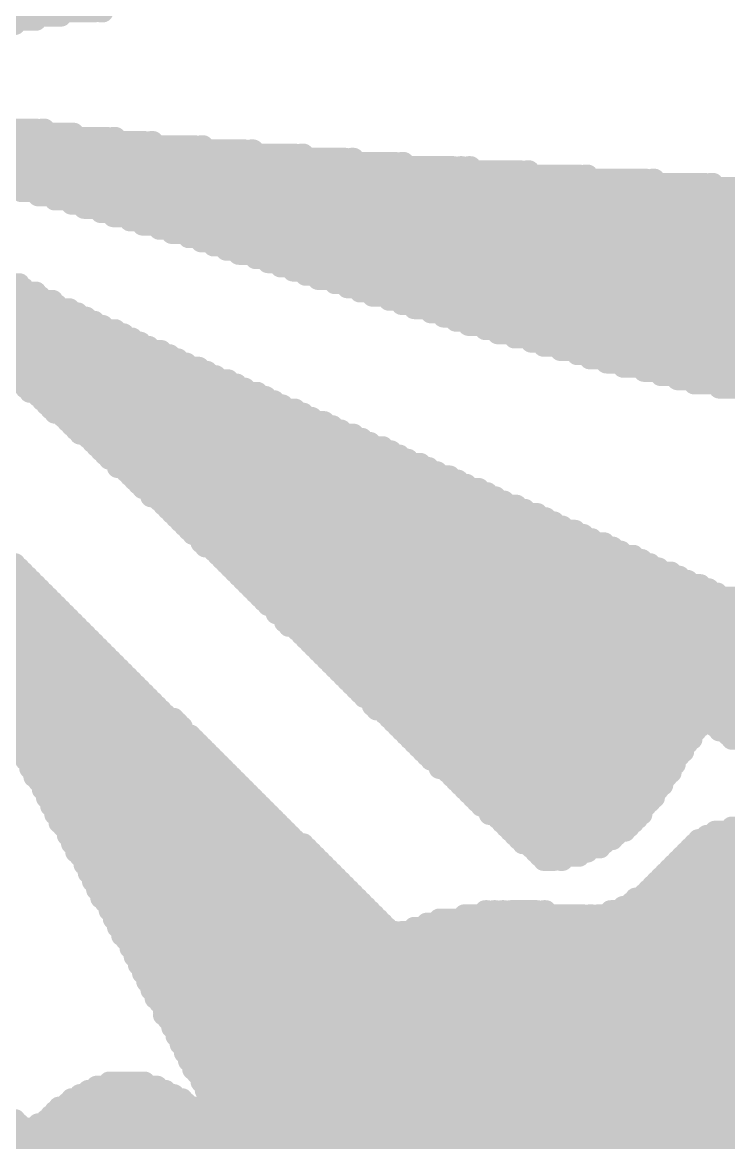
# Model space of a CAD drawing. Extents: x 0 to 224, y 0 to 219.
# Drawn here: x 17.356 to 19.073, y 37.059 to 39.781 of the extents above; entities that cross this region are included whole.
import ezdxf

# ---------------------------------------------------------------- set-up
doc = ezdxf.new("R2010")
doc.units = 0
doc.layers.add('2D_LINE_26', color=5, linetype='CONTINUOUS')

# ---------------------------------------------------------------- blocks, each defined once
blk = doc.blocks.new('SMOOTH_0$0508')
at = {"const_width": 0.0254}
blk.add_lwpolyline([(-0.0127, 0, 1), (0.0127, 0, 1)], format="xyb", close=True, dxfattribs=at)
blk = doc.blocks.new('DRAWING_1')
at = {"layer": '2D_LINE_26', "const_width": 0.0508}
for points in [[(4.29768, 9.32688), (4.83108, 9.32688)], [(4.29768, 9.31672), (4.7498, 9.31672)], [(4.84632, 9.32688), (4.8514, 9.32688)], [(4.29768, 9.30656), (4.68884, 9.30656)], [(4.29768, 9.2964), (4.63804, 9.2964)], [(4.27736, 9.0424), (4.68884, 9.0424)], [(4.70408, 9.0424), (4.70916, 9.0424)], [(4.2672, 9.03224), (4.78028, 9.03224)], [(4.2672, 9.02208), (4.86156, 9.02208)], [(4.8768, 9.02208), (4.88188, 9.02208)], [(4.25704, 9.00176), (5.07492, 9.00176)], [(4.25704, 8.9916), (5.19684, 8.9916)], [(4.2672, 9.01192), (4.953, 9.01192)], [(4.96824, 9.01192), (4.97332, 9.01192)], [(5.09016, 9.00176), (5.09524, 9.00176)], [(5.21208, 8.9916), (5.21716, 8.9916)], [(4.24688, 8.97128), (5.44068, 8.97128)], [(4.24688, 8.96112), (5.5626, 8.96112)], [(4.25704, 8.98144), (5.31876, 8.98144)], [(5.334, 8.98144), (5.33908, 8.98144)], [(5.45592, 8.97128), (5.461, 8.97128)], [(5.57784, 8.96112), (5.58292, 8.96112)], [(4.23672, 8.9408), (5.8674, 8.9408)], [(4.24688, 8.95096), (5.70484, 8.95096)], [(5.72008, 8.95096), (5.72516, 8.95096)], [(5.7404, 8.95096), (5.74548, 8.95096)], [(5.88264, 8.9408), (5.88772, 8.9408)], [(4.23672, 8.93064), (6.00964, 8.93064)], [(4.49072, 8.92048), (6.1722, 8.92048)], [(4.55168, 8.91032), (6.31444, 8.91032)], [(6.02488, 8.93064), (6.02996, 8.93064)], [(6.18744, 8.92048), (6.19252, 8.92048)], [(6.32968, 8.91032), (6.33476, 8.91032)], [(4.61264, 8.90016), (6.46684, 8.90016)], [(4.65328, 8.89), (8.5598, 8.89)], [(4.69392, 8.87984), (8.5598, 8.87984)], [(4.73456, 8.86968), (8.5598, 8.86968)], [(4.7752, 8.85952), (8.5598, 8.85952)], [(4.80568, 8.84936), (8.5598, 8.84936)], [(4.84632, 8.8392), (8.5598, 8.8392)], [(4.8768, 8.82904), (8.5598, 8.82904)], [(4.91744, 8.81888), (8.5598, 8.81888)], [(4.94792, 8.80872), (8.5598, 8.80872)], [(4.98856, 8.79856), (8.5598, 8.79856)], [(5.01904, 8.7884), (8.5598, 8.7884)], [(5.05968, 8.77824), (8.5598, 8.77824)], [(5.09016, 8.76808), (8.5598, 8.76808)], [(5.12064, 8.75792), (8.5598, 8.75792)], [(5.15112, 8.74776), (8.5598, 8.74776)], [(5.1816, 8.7376), (8.5598, 8.7376)], [(5.22224, 8.72744), (8.5598, 8.72744)], [(5.25272, 8.71728), (8.5598, 8.71728)], [(5.2832, 8.70712), (6.6802, 8.70712)], [(5.31368, 8.69696), (6.61924, 8.69696)], [(4.28752, 8.66648), (4.6482, 8.66648)], [(5.34416, 8.6868), (6.59892, 8.6868)], [(5.37464, 8.67664), (6.58876, 8.67664)], [(5.41528, 8.66648), (6.58876, 8.66648)], [(4.30784, 8.65632), (4.65836, 8.65632)], [(4.32816, 8.64616), (4.68884, 8.64616)], [(4.34848, 8.636), (4.699, 8.636)], [(5.44576, 8.65632), (6.5786, 8.65632)], [(5.47624, 8.64616), (6.56844, 8.64616)], [(5.50672, 8.636), (6.56844, 8.636)], [(4.3688, 8.62584), (4.72948, 8.62584)], [(4.37896, 8.61568), (4.73964, 8.61568)], [(5.54736, 8.62584), (6.56844, 8.62584)], [(5.57784, 8.61568), (6.55828, 8.61568)], [(4.39928, 8.60552), (4.77012, 8.60552)], [(4.4196, 8.59536), (4.79044, 8.59536)], [(4.42976, 8.5852), (4.81076, 8.5852)], [(5.60832, 8.60552), (6.55828, 8.60552)], [(5.64896, 8.59536), (6.55828, 8.59536)], [(5.67944, 8.5852), (6.55828, 8.5852)], [(4.45008, 8.57504), (4.83108, 8.57504)], [(4.46024, 8.56488), (4.8514, 8.56488)], [(4.48056, 8.55472), (4.88188, 8.55472)], [(5.70992, 8.57504), (6.54812, 8.57504)], [(5.7404, 8.56488), (6.54812, 8.56488)], [(5.78104, 8.55472), (6.54812, 8.55472)], [(4.49072, 8.54456), (4.9022, 8.54456)], [(4.50088, 8.5344), (4.92252, 8.5344)], [(5.81152, 8.54456), (6.54812, 8.54456)], [(5.85216, 8.5344), (6.54812, 8.5344)], [(4.5212, 8.52424), (4.94284, 8.52424)], [(4.53136, 8.51408), (4.96316, 8.51408)], [(4.55168, 8.50392), (4.99364, 8.50392)], [(5.8928, 8.52424), (6.53796, 8.52424)], [(5.92328, 8.51408), (6.53796, 8.51408)], [(5.96392, 8.50392), (6.53796, 8.50392)], [(4.56184, 8.49376), (5.01396, 8.49376)], [(4.572, 8.4836), (5.03428, 8.4836)], [(4.58216, 8.47344), (5.0546, 8.47344)], [(6.00456, 8.49376), (6.53796, 8.49376)], [(6.03504, 8.4836), (6.53796, 8.4836)], [(6.07568, 8.47344), (6.53796, 8.47344)], [(4.60248, 8.46328), (5.08508, 8.46328)], [(4.61264, 8.45312), (5.1054, 8.45312)], [(4.6228, 8.44296), (5.12572, 8.44296)], [(6.11632, 8.46328), (6.5278, 8.46328)], [(6.16712, 8.45312), (6.5278, 8.45312)], [(6.20776, 8.44296), (6.5278, 8.44296)], [(4.64312, 8.4328), (5.1562, 8.4328)], [(4.65328, 8.42264), (5.17652, 8.42264)], [(6.2484, 8.4328), (6.51764, 8.4328)], [(6.28904, 8.42264), (6.51764, 8.42264)], [(4.66344, 8.41248), (5.19684, 8.41248)], [(4.6736, 8.40232), (5.22732, 8.40232)], [(4.69392, 8.39216), (5.24764, 8.39216)], [(6.35, 8.41248), (6.50748, 8.41248)], [(4.70408, 8.382), (5.26796, 8.382)], [(4.71424, 8.37184), (5.28828, 8.37184)], [(4.7244, 8.36168), (5.31876, 8.36168)], [(4.73456, 8.35152), (5.33908, 8.35152)], [(4.75488, 8.34136), (5.3594, 8.34136)], [(4.76504, 8.3312), (5.38988, 8.3312)], [(4.7752, 8.32104), (5.4102, 8.32104)], [(4.78536, 8.31088), (5.43052, 8.31088)], [(4.79552, 8.30072), (5.461, 8.30072)], [(4.81584, 8.29056), (5.48132, 8.29056)], [(4.826, 8.2804), (5.50164, 8.2804)], [(4.83616, 8.27024), (5.53212, 8.27024)], [(4.84632, 8.26008), (5.55244, 8.26008)], [(4.85648, 8.24992), (5.57276, 8.24992)], [(4.86664, 8.23976), (5.59308, 8.23976)], [(4.88696, 8.2296), (5.62356, 8.2296)], [(4.88696, 8.21944), (5.64388, 8.21944)], [(4.90728, 8.20928), (5.6642, 8.20928)], [(4.91744, 8.19912), (5.69468, 8.19912)], [(4.9276, 8.18896), (5.715, 8.18896)], [(4.93776, 8.1788), (5.73532, 8.1788)], [(4.94792, 8.16864), (5.7658, 8.16864)], [(4.96824, 8.15848), (5.78612, 8.15848)], [(4.96824, 8.14832), (5.80644, 8.14832)], [(4.98856, 8.13816), (5.82676, 8.13816)], [(4.99872, 8.128), (5.85724, 8.128)], [(5.00888, 8.11784), (5.87756, 8.11784)], [(5.01904, 8.10768), (5.90804, 8.10768)], [(5.0292, 8.09752), (5.92836, 8.09752)], [(5.03936, 8.08736), (5.94868, 8.08736)], [(5.04952, 8.0772), (5.969, 8.0772)], [(5.05968, 8.06704), (5.99948, 8.06704)], [(5.06984, 8.05688), (6.0198, 8.05688)], [(5.09016, 8.04672), (6.04012, 8.04672)], [(5.09016, 8.03656), (6.0706, 8.03656)], [(5.10032, 8.0264), (6.09092, 8.0264)], [(5.12064, 8.01624), (6.11124, 8.01624)], [(4.37896, 7.98576), (4.63804, 7.98576)], [(5.1308, 8.00608), (6.14172, 8.00608)], [(5.14096, 7.99592), (6.16204, 7.99592)], [(5.15112, 7.98576), (6.18236, 7.98576)], [(4.38912, 7.9756), (4.6482, 7.9756)], [(4.38912, 7.96544), (4.65836, 7.96544)], [(4.39928, 7.95528), (4.66852, 7.95528)], [(5.16128, 7.9756), (6.20268, 7.9756)], [(5.17144, 7.96544), (6.23316, 7.96544)], [(5.1816, 7.95528), (6.25348, 7.95528)], [(4.40944, 7.94512), (4.67868, 7.94512)], [(4.40944, 7.93496), (4.68884, 7.93496)], [(5.19176, 7.94512), (6.2738, 7.94512)], [(5.20192, 7.93496), (6.30428, 7.93496)], [(4.4196, 7.9248), (4.699, 7.9248)], [(4.4196, 7.91464), (4.70916, 7.91464)], [(4.42976, 7.90448), (4.71932, 7.90448)], [(5.21208, 7.9248), (6.3246, 7.9248)], [(5.22224, 7.91464), (6.34492, 7.91464)], [(5.2324, 7.90448), (8.5598, 7.90448)], [(4.43992, 7.89432), (4.72948, 7.89432)], [(4.43992, 7.88416), (4.73964, 7.88416)], [(4.45008, 7.874), (4.7498, 7.874)], [(5.24256, 7.89432), (8.5598, 7.89432)], [(5.25272, 7.88416), (8.5598, 7.88416)], [(5.27304, 7.874), (8.5598, 7.874)], [(4.45008, 7.86384), (4.75996, 7.86384)], [(4.46024, 7.85368), (4.77012, 7.85368)], [(5.27304, 7.86384), (8.5598, 7.86384)], [(5.29336, 7.85368), (8.5598, 7.85368)], [(4.4704, 7.84352), (4.78028, 7.84352)], [(4.4704, 7.83336), (4.79044, 7.83336)], [(4.48056, 7.8232), (4.8006, 7.8232)], [(5.29336, 7.84352), (8.5598, 7.84352)], [(5.30352, 7.83336), (8.5598, 7.83336)], [(5.32384, 7.8232), (8.5598, 7.8232)], [(4.49072, 7.81304), (4.81076, 7.81304)], [(4.49072, 7.80288), (4.82092, 7.80288)], [(4.50088, 7.79272), (4.83108, 7.79272)], [(5.334, 7.81304), (8.5598, 7.81304)], [(5.34416, 7.80288), (8.5598, 7.80288)], [(5.35432, 7.79272), (8.5598, 7.79272)], [(4.50088, 7.78256), (4.84124, 7.78256)], [(4.51104, 7.7724), (4.8514, 7.7724)], [(4.5212, 7.76224), (4.86156, 7.76224)], [(5.36448, 7.78256), (8.5598, 7.78256)], [(5.37464, 7.7724), (8.5598, 7.7724)], [(5.3848, 7.76224), (8.5598, 7.76224)], [(4.5212, 7.75208), (4.87172, 7.75208)], [(4.53136, 7.74192), (4.88188, 7.74192)], [(5.39496, 7.75208), (8.5598, 7.75208)], [(5.40512, 7.74192), (8.5598, 7.74192)], [(4.53136, 7.73176), (4.89204, 7.73176)], [(4.54152, 7.7216), (4.9022, 7.7216)], [(4.54152, 7.71144), (4.91236, 7.71144)], [(5.41528, 7.73176), (8.5598, 7.73176)], [(5.42544, 7.7216), (8.5598, 7.7216)], [(5.4356, 7.71144), (8.5598, 7.71144)], [(4.55168, 7.70128), (4.92252, 7.70128)], [(4.56184, 7.69112), (4.93268, 7.69112)], [(4.56184, 7.68096), (4.94284, 7.68096)], [(5.44576, 7.70128), (8.5598, 7.70128)], [(5.45592, 7.69112), (8.5598, 7.69112)], [(5.46608, 7.68096), (8.5598, 7.68096)], [(4.572, 7.6708), (4.953, 7.6708)], [(4.572, 7.66064), (4.96316, 7.66064)], [(5.47624, 7.6708), (8.5598, 7.6708)], [(5.4864, 7.66064), (8.5598, 7.66064)], [(4.58216, 7.65048), (4.97332, 7.65048)], [(4.59232, 7.64032), (4.98348, 7.64032)], [(4.59232, 7.63016), (4.99364, 7.63016)], [(5.50672, 7.65048), (8.5598, 7.65048)], [(5.50672, 7.64032), (8.5598, 7.64032)], [(5.51688, 7.63016), (8.5598, 7.63016)], [(4.60248, 7.62), (5.0038, 7.62)], [(4.60248, 7.60984), (5.02412, 7.60984)], [(4.61264, 7.59968), (5.03428, 7.59968)], [(5.5372, 7.62), (8.5598, 7.62)], [(5.54736, 7.60984), (8.5598, 7.60984)], [(5.55752, 7.59968), (6.30428, 7.59968)], [(6.31952, 7.59968), (8.5598, 7.59968)], [(4.61264, 7.58952), (5.04444, 7.58952)], [(4.6228, 7.57936), (5.04444, 7.57936)], [(5.56768, 7.58952), (6.30428, 7.58952)], [(5.57784, 7.57936), (6.29412, 7.57936)], [(6.33984, 7.58952), (8.5598, 7.58952)], [(6.35, 7.57936), (8.5598, 7.57936)], [(4.63296, 7.5692), (5.06476, 7.5692)], [(4.63296, 7.55904), (5.07492, 7.55904)], [(4.64312, 7.54888), (5.08508, 7.54888)], [(5.588, 7.5692), (6.28396, 7.5692)], [(5.59816, 7.55904), (6.28396, 7.55904)], [(5.60832, 7.54888), (6.2738, 7.54888)], [(6.37032, 7.5692), (8.5598, 7.5692)], [(6.38048, 7.55904), (8.5598, 7.55904)], [(4.64312, 7.53872), (5.09524, 7.53872)], [(4.65328, 7.52856), (5.1054, 7.52856)], [(4.66344, 7.5184), (5.11556, 7.5184)], [(5.61848, 7.53872), (6.26364, 7.53872)], [(5.62864, 7.52856), (6.26364, 7.52856)], [(5.6388, 7.5184), (6.25348, 7.5184)], [(4.66344, 7.50824), (5.12572, 7.50824)], [(4.6736, 7.49808), (5.13588, 7.49808)], [(5.64896, 7.50824), (6.24332, 7.50824)], [(5.66928, 7.49808), (6.24332, 7.49808)], [(4.6736, 7.48792), (5.14604, 7.48792)], [(4.68376, 7.47776), (5.1562, 7.47776)], [(4.68376, 7.4676), (5.16636, 7.4676)], [(5.66928, 7.48792), (6.23316, 7.48792)], [(5.6896, 7.47776), (6.23316, 7.47776)], [(5.69976, 7.4676), (6.223, 7.4676)], [(4.69392, 7.45744), (5.17652, 7.45744)], [(4.70408, 7.44728), (5.18668, 7.44728)], [(4.70408, 7.43712), (5.19684, 7.43712)], [(5.70992, 7.45744), (6.21284, 7.45744)], [(5.72008, 7.44728), (6.21284, 7.44728)], [(5.73024, 7.43712), (6.20268, 7.43712)], [(4.71424, 7.42696), (5.207, 7.42696)], [(4.71424, 7.4168), (5.21716, 7.4168)], [(5.7404, 7.42696), (6.19252, 7.42696)], [(5.75056, 7.4168), (6.19252, 7.4168)], [(4.7244, 7.40664), (5.22732, 7.40664)], [(4.7244, 7.39648), (5.23748, 7.39648)], [(4.73456, 7.38632), (5.24764, 7.38632)], [(5.76072, 7.40664), (6.18236, 7.40664)], [(5.77088, 7.39648), (6.1722, 7.39648)], [(5.7912, 7.38632), (6.16204, 7.38632)], [(4.73456, 7.37616), (5.2578, 7.37616)], [(4.74472, 7.366), (5.26796, 7.366)], [(4.74472, 7.35584), (5.27812, 7.35584)], [(5.7912, 7.37616), (6.16204, 7.37616)], [(5.81152, 7.366), (6.15188, 7.366)], [(5.82168, 7.35584), (6.14172, 7.35584)], [(4.75488, 7.34568), (5.28828, 7.34568)], [(4.76504, 7.33552), (5.29844, 7.33552)], [(5.83184, 7.34568), (6.13156, 7.34568)], [(5.842, 7.33552), (6.1214, 7.33552)], [(6.33984, 7.33552), (6.40588, 7.33552)], [(6.38048, 7.34568), (6.38556, 7.34568)], [(4.76504, 7.32536), (5.3086, 7.32536)], [(4.7752, 7.3152), (5.31876, 7.3152)], [(4.7752, 7.30504), (5.33908, 7.30504)], [(5.85216, 7.32536), (6.10108, 7.32536)], [(5.86232, 7.3152), (6.09092, 7.3152)], [(5.87248, 7.30504), (6.0706, 7.30504)], [(6.28904, 7.30504), (6.477, 7.30504)], [(6.2992, 7.3152), (6.45668, 7.3152)], [(6.31952, 7.32536), (6.43636, 7.32536)], [(4.78536, 7.29488), (5.34924, 7.29488)], [(4.78536, 7.28472), (5.3594, 7.28472)], [(4.79552, 7.27456), (5.36956, 7.27456)], [(5.8928, 7.29488), (6.06044, 7.29488)], [(5.90296, 7.28472), (6.02996, 7.28472)], [(5.91312, 7.27456), (6.00964, 7.27456)], [(6.25856, 7.27456), (6.5278, 7.27456)], [(6.26872, 7.28472), (6.51764, 7.28472)], [(6.27888, 7.29488), (6.49732, 7.29488)], [(4.80568, 7.2644), (5.37972, 7.2644)], [(4.80568, 7.25424), (5.38988, 7.25424)], [(5.92328, 7.2644), (5.94868, 7.2644)], [(5.96392, 7.2644), (5.969, 7.2644)], [(6.23824, 7.25424), (6.56844, 7.25424)], [(6.2484, 7.2644), (6.54812, 7.2644)], [(4.81584, 7.24408), (5.40004, 7.24408)], [(4.81584, 7.23392), (5.4102, 7.23392)], [(4.826, 7.22376), (5.42036, 7.22376)], [(6.20776, 7.22376), (6.61924, 7.22376)], [(6.21792, 7.23392), (6.59892, 7.23392)], [(6.22808, 7.24408), (6.58876, 7.24408)], [(4.826, 7.2136), (5.43052, 7.2136)], [(4.83616, 7.20344), (5.44068, 7.20344)], [(4.83616, 7.19328), (5.45084, 7.19328)], [(6.17728, 7.19328), (6.67004, 7.19328)], [(6.18744, 7.20344), (6.64972, 7.20344)], [(6.1976, 7.2136), (6.6294, 7.2136)], [(4.84632, 7.18312), (5.461, 7.18312)], [(4.84632, 7.17296), (5.47116, 7.17296)], [(6.1468, 7.17296), (6.70052, 7.17296)], [(6.16712, 7.18312), (6.6802, 7.18312)], [(4.85648, 7.1628), (5.48132, 7.1628)], [(4.86664, 7.15264), (5.49148, 7.15264)], [(4.86664, 7.14248), (5.50164, 7.14248)], [(5.78104, 7.14248), (5.78612, 7.14248)], [(5.80136, 7.14248), (5.80644, 7.14248)], [(5.82168, 7.14248), (5.82676, 7.14248)], [(5.842, 7.14248), (5.90804, 7.14248)], [(5.92328, 7.14248), (5.92836, 7.14248)], [(6.08584, 7.14248), (6.75132, 7.14248)], [(6.11632, 7.15264), (6.731, 7.15264)], [(6.13664, 7.1628), (6.72084, 7.1628)], [(4.8768, 7.13232), (5.5118, 7.13232)], [(4.8768, 7.12216), (5.52196, 7.12216)], [(4.88696, 7.112), (5.53212, 7.112)], [(5.6388, 7.112), (6.79196, 7.112)], [(5.66928, 7.12216), (6.7818, 7.12216)], [(5.73024, 7.13232), (6.0198, 7.13232)], [(6.03504, 7.13232), (6.04012, 7.13232)], [(6.05536, 7.13232), (6.76148, 7.13232)], [(4.88696, 7.10184), (5.54228, 7.10184)], [(4.89712, 7.09168), (5.5626, 7.09168)], [(4.89712, 7.08152), (6.84276, 7.08152)], [(5.57784, 7.09168), (6.8326, 7.09168)], [(5.60832, 7.10184), (6.81228, 7.10184)], [(4.90728, 7.07136), (6.86308, 7.07136)], [(4.91744, 7.0612), (6.87324, 7.0612)], [(4.91744, 7.05104), (6.89356, 7.05104)], [(4.9276, 7.04088), (6.90372, 7.04088)], [(4.9276, 7.03072), (6.92404, 7.03072)], [(4.93776, 7.02056), (6.9342, 7.02056)], [(4.93776, 7.0104), (6.95452, 7.0104)], [(4.94792, 7.00024), (6.97484, 7.00024)], [(4.94792, 6.99008), (6.985, 6.99008)], [(4.95808, 6.97992), (7.00532, 6.97992)], [(4.95808, 6.96976), (7.01548, 6.96976)], [(4.96824, 6.9596), (7.0358, 6.9596)], [(4.96824, 6.94944), (7.04596, 6.94944)], [(4.9784, 6.93928), (7.06628, 6.93928)], [(4.9784, 6.92912), (7.07644, 6.92912)], [(4.98856, 6.91896), (7.09676, 6.91896)], [(4.99872, 6.9088), (7.10692, 6.9088)], [(4.99872, 6.89864), (7.12724, 6.89864)], [(4.99872, 6.88848), (7.1374, 6.88848)], [(5.00888, 6.87832), (7.15772, 6.87832)], [(5.01904, 6.86816), (7.16788, 6.86816)], [(5.01904, 6.858), (7.1882, 6.858)], [(5.0292, 6.84784), (7.19836, 6.84784)], [(5.0292, 6.83768), (7.21868, 6.83768)], [(5.03936, 6.82752), (7.239, 6.82752)], [(5.03936, 6.81736), (7.24916, 6.81736)], [(5.04952, 6.8072), (7.26948, 6.8072)], [(5.04952, 6.79704), (7.27964, 6.79704)], [(5.05968, 6.78688), (7.29996, 6.78688)], [(5.05968, 6.77672), (7.31012, 6.77672)], [(5.06984, 6.76656), (7.33044, 6.76656)], [(5.06984, 6.7564), (7.35076, 6.7564)], [(5.08, 6.74624), (7.36092, 6.74624)], [(5.09016, 6.73608), (7.38124, 6.73608)], [(4.81584, 6.7056), (5.0038, 6.7056)], [(4.83616, 6.71576), (4.98348, 6.71576)], [(4.86664, 6.72592), (4.953, 6.72592)], [(5.09016, 6.72592), (7.3914, 6.72592)], [(5.10032, 6.71576), (7.41172, 6.71576)], [(5.10032, 6.7056), (7.43204, 6.7056)], [(4.76504, 6.67512), (5.0546, 6.67512)], [(4.7752, 6.68528), (5.04444, 6.68528)], [(4.79552, 6.69544), (5.02412, 6.69544)], [(5.11048, 6.69544), (7.45236, 6.69544)], [(5.11048, 6.68528), (7.46252, 6.68528)], [(5.12064, 6.67512), (7.48284, 6.67512)], [(4.73456, 6.6548), (5.08508, 6.6548)], [(4.74472, 6.66496), (5.07492, 6.66496)], [(5.12064, 6.66496), (7.50316, 6.66496)], [(5.1308, 6.6548), (7.51332, 6.6548)], [(4.04368, 6.62432), (4.6482, 6.62432)], [(4.05384, 6.63448), (4.63804, 6.63448)], [(4.69392, 6.62432), (7.57428, 6.62432)], [(4.71424, 6.63448), (5.11556, 6.63448)], [(4.7244, 6.64464), (5.1054, 6.64464)], [(5.1308, 6.64464), (7.53364, 6.64464)], [(5.1308, 6.63448), (7.56412, 6.63448)], [(4.04368, 6.604), (7.62508, 6.604)], [(4.05384, 6.61416), (4.66852, 6.61416)], [(4.05384, 6.59384), (8.5598, 6.59384)], [(4.68376, 6.61416), (7.60476, 6.61416)], [(4.05384, 6.58368), (8.5598, 6.58368)], [(4.05384, 6.57352), (8.5598, 6.57352)], [(4.05384, 6.56336), (8.5598, 6.56336)], [(4.05384, 6.5532), (8.5598, 6.5532)]]:
    blk.add_lwpolyline(points, dxfattribs=at)
at = {"layer": '2D_LINE_26'}
for p in [(4.7498, 9.31672), (4.83108, 9.32688), (4.84632, 9.32688), (4.8514, 9.32688), (4.63804, 9.2964), (4.68884, 9.30656), (4.68884, 9.0424), (4.70408, 9.0424), (4.70916, 9.0424), (4.78028, 9.03224), (4.86156, 9.02208), (4.8768, 9.02208), (4.88188, 9.02208), (4.953, 9.01192), (4.96824, 9.01192), (4.97332, 9.01192), (5.07492, 9.00176), (5.09016, 9.00176), (5.09524, 9.00176), (5.19684, 8.9916), (5.21208, 8.9916), (5.21716, 8.9916), (5.31876, 8.98144), (5.334, 8.98144), (5.33908, 8.98144), (5.44068, 8.97128), (5.45592, 8.97128), (5.461, 8.97128), (5.5626, 8.96112), (5.57784, 8.96112), (5.58292, 8.96112), (5.70484, 8.95096), (5.72008, 8.95096), (5.72516, 8.95096), (5.7404, 8.95096), (5.74548, 8.95096), (5.8674, 8.9408), (5.88264, 8.9408), (5.88772, 8.9408), (6.00964, 8.93064), (6.02488, 8.93064), (6.02996, 8.93064), (6.1722, 8.92048), (6.18744, 8.92048), (6.19252, 8.92048), (6.31444, 8.91032), (6.32968, 8.91032), (6.33476, 8.91032), (4.65328, 8.89), (4.69392, 8.87984), (4.73456, 8.86968), (4.7752, 8.85952), (4.80568, 8.84936), (4.84632, 8.8392), (4.8768, 8.82904), (4.91744, 8.81888), (4.94792, 8.80872), (4.98856, 8.79856), (5.01904, 8.7884), (5.05968, 8.77824), (5.09016, 8.76808), (5.12064, 8.75792), (5.15112, 8.74776), (5.1816, 8.7376), (5.22224, 8.72744), (5.25272, 8.71728), (5.2832, 8.70712), (5.31368, 8.69696), (4.6482, 8.66648), (5.34416, 8.6868), (5.37464, 8.67664), (5.41528, 8.66648), (4.65836, 8.65632), (4.68884, 8.64616), (4.699, 8.636), (5.44576, 8.65632), (5.47624, 8.64616), (5.50672, 8.636), (4.72948, 8.62584), (4.73964, 8.61568), (5.54736, 8.62584), (5.57784, 8.61568), (4.77012, 8.60552), (4.79044, 8.59536), (4.81076, 8.5852), (5.60832, 8.60552), (5.64896, 8.59536), (5.67944, 8.5852), (4.83108, 8.57504), (4.8514, 8.56488), (4.88188, 8.55472), (5.70992, 8.57504), (5.7404, 8.56488), (5.78104, 8.55472), (4.9022, 8.54456), (4.92252, 8.5344), (5.81152, 8.54456), (5.85216, 8.5344), (4.94284, 8.52424), (4.96316, 8.51408), (4.99364, 8.50392), (5.8928, 8.52424), (5.92328, 8.51408), (5.96392, 8.50392), (5.01396, 8.49376), (5.03428, 8.4836), (5.0546, 8.47344), (6.00456, 8.49376), (6.03504, 8.4836), (6.07568, 8.47344), (5.08508, 8.46328), (5.1054, 8.45312), (5.12572, 8.44296), (6.11632, 8.46328), (6.16712, 8.45312), (6.20776, 8.44296), (4.64312, 8.4328), (4.65328, 8.42264), (5.1562, 8.4328), (5.17652, 8.42264), (6.2484, 8.4328), (6.28904, 8.42264), (4.66344, 8.41248), (4.6736, 8.40232), (4.69392, 8.39216), (5.19684, 8.41248), (5.22732, 8.40232), (5.24764, 8.39216), (6.35, 8.41248), (4.70408, 8.382), (4.71424, 8.37184), (4.7244, 8.36168), (5.26796, 8.382), (5.28828, 8.37184), (5.31876, 8.36168), (4.73456, 8.35152), (4.75488, 8.34136), (5.33908, 8.35152), (5.3594, 8.34136), (4.76504, 8.3312), (4.7752, 8.32104), (4.78536, 8.31088), (5.38988, 8.3312), (5.4102, 8.32104), (5.43052, 8.31088), (4.79552, 8.30072), (4.81584, 8.29056), (4.826, 8.2804), (5.461, 8.30072), (5.48132, 8.29056), (5.50164, 8.2804), (4.83616, 8.27024), (4.84632, 8.26008), (5.53212, 8.27024), (5.55244, 8.26008), (4.85648, 8.24992), (4.86664, 8.23976), (4.88696, 8.2296), (5.57276, 8.24992), (5.59308, 8.23976), (5.62356, 8.2296), (4.88696, 8.21944), (4.90728, 8.20928), (4.91744, 8.19912), (5.64388, 8.21944), (5.6642, 8.20928), (5.69468, 8.19912), (4.9276, 8.18896), (4.93776, 8.1788), (5.715, 8.18896), (5.73532, 8.1788), (4.94792, 8.16864), (4.96824, 8.15848), (4.96824, 8.14832), (5.7658, 8.16864), (5.78612, 8.15848), (5.80644, 8.14832), (4.98856, 8.13816), (4.99872, 8.128), (5.00888, 8.11784), (5.82676, 8.13816), (5.85724, 8.128), (5.87756, 8.11784), (5.01904, 8.10768), (5.0292, 8.09752), (5.90804, 8.10768), (5.92836, 8.09752), (5.03936, 8.08736), (5.04952, 8.0772), (5.05968, 8.06704), (5.94868, 8.08736), (5.969, 8.0772), (5.99948, 8.06704), (5.06984, 8.05688), (5.09016, 8.04672), (5.09016, 8.03656), (6.0198, 8.05688), (6.04012, 8.04672), (6.0706, 8.03656), (5.10032, 8.0264), (5.12064, 8.01624), (6.09092, 8.0264), (6.11124, 8.01624), (4.63804, 7.98576), (5.1308, 8.00608), (5.14096, 7.99592), (5.15112, 7.98576), (6.14172, 8.00608), (6.16204, 7.99592), (6.18236, 7.98576), (4.6482, 7.9756), (4.65836, 7.96544), (4.66852, 7.95528), (5.16128, 7.9756), (5.17144, 7.96544), (5.1816, 7.95528), (6.20268, 7.9756), (6.23316, 7.96544), (6.25348, 7.95528), (4.67868, 7.94512), (4.68884, 7.93496), (5.19176, 7.94512), (5.20192, 7.93496), (6.2738, 7.94512), (6.30428, 7.93496), (4.699, 7.9248), (4.70916, 7.91464), (4.71932, 7.90448), (5.21208, 7.9248), (5.22224, 7.91464), (5.2324, 7.90448), (6.3246, 7.9248), (6.34492, 7.91464), (4.72948, 7.89432), (4.73964, 7.88416), (4.7498, 7.874), (5.24256, 7.89432), (5.25272, 7.88416), (5.27304, 7.874), (4.75996, 7.86384), (4.77012, 7.85368), (5.27304, 7.86384), (5.29336, 7.85368), (4.78028, 7.84352), (4.79044, 7.83336), (4.8006, 7.8232), (5.29336, 7.84352), (5.30352, 7.83336), (5.32384, 7.8232), (4.81076, 7.81304), (4.82092, 7.80288), (4.83108, 7.79272), (5.334, 7.81304), (5.34416, 7.80288), (5.35432, 7.79272), (4.84124, 7.78256), (4.8514, 7.7724), (4.86156, 7.76224), (5.36448, 7.78256), (5.37464, 7.7724), (5.3848, 7.76224), (4.87172, 7.75208), (4.88188, 7.74192), (5.39496, 7.75208), (5.40512, 7.74192), (4.89204, 7.73176), (4.9022, 7.7216), (4.91236, 7.71144), (5.41528, 7.73176), (5.42544, 7.7216), (5.4356, 7.71144), (4.92252, 7.70128), (4.93268, 7.69112), (4.94284, 7.68096), (5.44576, 7.70128), (5.45592, 7.69112), (5.46608, 7.68096), (4.953, 7.6708), (4.96316, 7.66064), (5.47624, 7.6708), (5.4864, 7.66064), (4.97332, 7.65048), (4.98348, 7.64032), (4.99364, 7.63016), (5.50672, 7.65048), (5.50672, 7.64032), (5.51688, 7.63016), (5.0038, 7.62), (5.02412, 7.60984), (5.03428, 7.59968), (5.5372, 7.62), (5.54736, 7.60984), (5.55752, 7.59968), (6.30428, 7.59968), (6.31952, 7.59968), (5.04444, 7.58952), (5.04444, 7.57936), (5.56768, 7.58952), (5.57784, 7.57936), (6.29412, 7.57936), (6.30428, 7.58952), (6.33984, 7.58952), (6.35, 7.57936), (4.63296, 7.5692), (4.63296, 7.55904), (4.64312, 7.54888), (5.06476, 7.5692), (5.07492, 7.55904), (5.08508, 7.54888), (5.588, 7.5692), (5.59816, 7.55904), (5.60832, 7.54888), (6.2738, 7.54888), (6.28396, 7.5692), (6.28396, 7.55904), (6.37032, 7.5692), (6.38048, 7.55904), (4.64312, 7.53872), (4.65328, 7.52856), (4.66344, 7.5184), (5.09524, 7.53872), (5.1054, 7.52856), (5.11556, 7.5184), (5.61848, 7.53872), (5.62864, 7.52856), (5.6388, 7.5184), (6.25348, 7.5184), (6.26364, 7.53872), (6.26364, 7.52856), (4.66344, 7.50824), (4.6736, 7.49808), (5.12572, 7.50824), (5.13588, 7.49808), (5.64896, 7.50824), (5.66928, 7.49808), (6.24332, 7.50824), (6.24332, 7.49808), (4.6736, 7.48792), (4.68376, 7.47776), (4.68376, 7.4676), (5.14604, 7.48792), (5.1562, 7.47776), (5.16636, 7.4676), (5.66928, 7.48792), (5.6896, 7.47776), (5.69976, 7.4676), (6.223, 7.4676), (6.23316, 7.48792), (6.23316, 7.47776), (4.69392, 7.45744), (4.70408, 7.44728), (4.70408, 7.43712), (5.17652, 7.45744), (5.18668, 7.44728), (5.19684, 7.43712), (5.70992, 7.45744), (5.72008, 7.44728), (5.73024, 7.43712), (6.20268, 7.43712), (6.21284, 7.45744), (6.21284, 7.44728), (4.71424, 7.42696), (4.71424, 7.4168), (5.207, 7.42696), (5.21716, 7.4168), (5.7404, 7.42696), (5.75056, 7.4168), (6.19252, 7.42696), (6.19252, 7.4168), (4.7244, 7.40664), (4.7244, 7.39648), (4.73456, 7.38632), (5.22732, 7.40664), (5.23748, 7.39648), (5.24764, 7.38632), (5.76072, 7.40664), (5.77088, 7.39648), (5.7912, 7.38632), (6.16204, 7.38632), (6.1722, 7.39648), (6.18236, 7.40664), (4.73456, 7.37616), (4.74472, 7.366), (4.74472, 7.35584), (5.2578, 7.37616), (5.26796, 7.366), (5.27812, 7.35584), (5.7912, 7.37616), (5.81152, 7.366), (5.82168, 7.35584), (6.14172, 7.35584), (6.15188, 7.366), (6.16204, 7.37616), (4.75488, 7.34568), (4.76504, 7.33552), (5.28828, 7.34568), (5.29844, 7.33552), (5.83184, 7.34568), (5.842, 7.33552), (6.1214, 7.33552), (6.13156, 7.34568), (6.33984, 7.33552), (6.38048, 7.34568), (6.38556, 7.34568), (4.76504, 7.32536), (4.7752, 7.3152), (4.7752, 7.30504), (5.3086, 7.32536), (5.31876, 7.3152), (5.33908, 7.30504), (5.85216, 7.32536), (5.86232, 7.3152), (5.87248, 7.30504), (6.0706, 7.30504), (6.09092, 7.3152), (6.10108, 7.32536), (6.28904, 7.30504), (6.2992, 7.3152), (6.31952, 7.32536), (4.78536, 7.29488), (4.78536, 7.28472), (4.79552, 7.27456), (5.34924, 7.29488), (5.3594, 7.28472), (5.36956, 7.27456), (5.8928, 7.29488), (5.90296, 7.28472), (5.91312, 7.27456), (6.00964, 7.27456), (6.02996, 7.28472), (6.06044, 7.29488), (6.25856, 7.27456), (6.26872, 7.28472), (6.27888, 7.29488), (4.80568, 7.2644), (4.80568, 7.25424), (5.37972, 7.2644), (5.38988, 7.25424), (5.92328, 7.2644), (5.94868, 7.2644), (5.96392, 7.2644), (5.969, 7.2644), (6.23824, 7.25424), (6.2484, 7.2644), (4.81584, 7.24408), (4.81584, 7.23392), (4.826, 7.22376), (5.40004, 7.24408), (5.4102, 7.23392), (5.42036, 7.22376), (6.20776, 7.22376), (6.21792, 7.23392), (6.22808, 7.24408), (4.826, 7.2136), (4.83616, 7.20344), (4.83616, 7.19328), (5.43052, 7.2136), (5.44068, 7.20344), (5.45084, 7.19328), (6.17728, 7.19328), (6.18744, 7.20344), (6.1976, 7.2136), (4.84632, 7.18312), (4.84632, 7.17296), (5.461, 7.18312), (5.47116, 7.17296), (6.1468, 7.17296), (6.16712, 7.18312), (4.85648, 7.1628), (4.86664, 7.15264), (4.86664, 7.14248), (5.48132, 7.1628), (5.49148, 7.15264), (5.50164, 7.14248), (5.78104, 7.14248), (5.78612, 7.14248), (5.80136, 7.14248), (5.80644, 7.14248), (5.82168, 7.14248), (5.82676, 7.14248), (5.842, 7.14248), (5.90804, 7.14248), (5.92328, 7.14248), (5.92836, 7.14248), (6.08584, 7.14248), (6.11632, 7.15264), (6.13664, 7.1628), (4.8768, 7.13232), (4.8768, 7.12216), (4.88696, 7.112), (5.5118, 7.13232), (5.52196, 7.12216), (5.53212, 7.112), (5.6388, 7.112), (5.66928, 7.12216), (5.73024, 7.13232), (6.0198, 7.13232), (6.03504, 7.13232), (6.04012, 7.13232), (6.05536, 7.13232), (4.88696, 7.10184), (4.89712, 7.09168), (4.89712, 7.08152), (5.54228, 7.10184), (5.5626, 7.09168), (5.57784, 7.09168), (5.60832, 7.10184), (4.90728, 7.07136), (4.91744, 7.0612), (4.91744, 7.05104), (4.9276, 7.04088), (4.9276, 7.03072), (4.93776, 7.02056), (4.93776, 7.0104), (4.94792, 7.00024), (4.94792, 6.99008), (4.95808, 6.97992), (4.95808, 6.96976), (4.96824, 6.9596), (4.96824, 6.94944), (4.9784, 6.93928), (4.9784, 6.92912), (4.98856, 6.91896), (4.99872, 6.9088), (4.99872, 6.89864), (4.99872, 6.88848), (5.00888, 6.87832), (5.01904, 6.86816), (5.01904, 6.858), (5.0292, 6.84784), (5.0292, 6.83768), (5.03936, 6.82752), (5.03936, 6.81736), (5.04952, 6.8072), (5.04952, 6.79704), (5.05968, 6.78688), (5.05968, 6.77672), (5.06984, 6.76656), (5.06984, 6.7564), (5.08, 6.74624), (5.09016, 6.73608), (4.81584, 6.7056), (4.83616, 6.71576), (4.86664, 6.72592), (4.953, 6.72592), (4.98348, 6.71576), (5.0038, 6.7056), (5.09016, 6.72592), (5.10032, 6.71576), (5.10032, 6.7056), (4.76504, 6.67512), (4.7752, 6.68528), (4.79552, 6.69544), (5.02412, 6.69544), (5.04444, 6.68528), (5.0546, 6.67512), (5.11048, 6.69544), (5.11048, 6.68528), (5.12064, 6.67512), (4.73456, 6.6548), (4.74472, 6.66496), (5.07492, 6.66496), (5.08508, 6.6548), (5.12064, 6.66496), (5.1308, 6.6548), (4.63804, 6.63448), (4.6482, 6.62432), (4.69392, 6.62432), (4.71424, 6.63448), (4.7244, 6.64464), (5.1054, 6.64464), (5.11556, 6.63448), (5.1308, 6.64464), (5.1308, 6.63448), (4.66852, 6.61416), (4.68376, 6.61416)]:
    blk.add_blockref('SMOOTH_0$0508', p, dxfattribs=at)

msp = doc.modelspace()

# ---------------------------------------------------------------- block references
msp.add_blockref('DRAWING_1', (12.7, 30.48))

doc.saveas('drawing.dxf')
